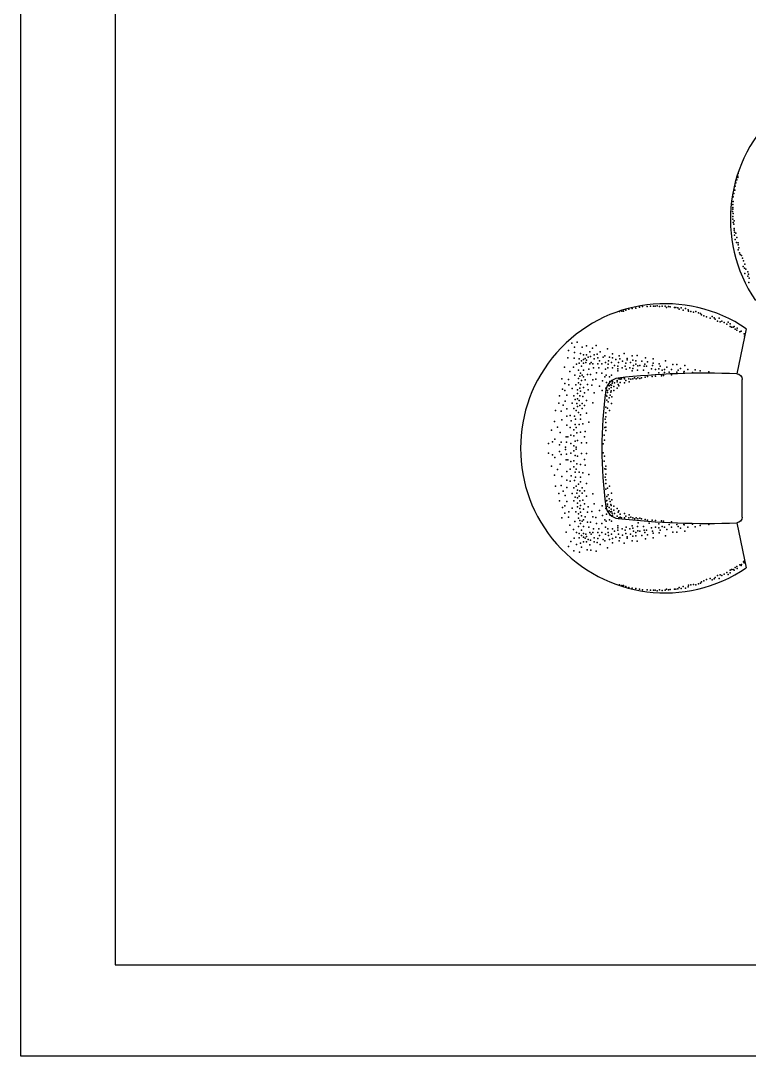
# Model space of a CAD drawing. Header units: inches. Extents: x 4.9 to 47.4, y 12.3 to 37.1.
# Drawn here: x 26.442 to 29.039, y 12.278 to 15.967 of the extents above; entities that cross this region are included whole.
import ezdxf

# ---------------------------------------------------------------- set-up
doc = ezdxf.new("R2010")
doc.units = ezdxf.units.IN
doc.header["$MEASUREMENT"] = 0
doc.layers.add('02', color=2, linetype='Continuous')
doc.layers.add('kadrbm', color=4, linetype='Continuous')

# ---------------------------------------------------------------- blocks, each defined once
blk = doc.blocks.new('kadrbm')
at = {"layer": 'kadrbm', "color": 4}
blk.add_lwpolyline([(0, 0), (0, 24.7972), (21, 24.7972), (21, 0), (0, 0)], close=True, dxfattribs=at)
blk.add_lwpolyline([(20.6631, 0.3257), (20.6631, 24.4603), (0.3369, 24.4603), (0.3369, 0.3257), (20.6631, 0.3257)], dxfattribs=at)

msp = doc.modelspace()

# ---------------------------------------------------------------- linework, layer by layer
at = {"layer": '02'}
msp.add_line((29.0137, 14.1983, -0.1), (29.0137, 14.6891, -0.1), dxfattribs=at)
at = {"layer": '02', "elevation": -0.1}
for points in [[(29.0282, 14.8696), (28.9945, 14.7091, -0.402499), (29.0137, 14.6891)], [(29.0137, 14.1983, -0.402499), (28.9945, 14.1783), (29.0282, 14.0178, -0.602064)]]:
    msp.add_lwpolyline(points, format="xyb", dxfattribs=at)
at = {"layer": '02'}
for centre, radius, start, end in [((29.4868, 15.2599, -0.1), 0.515, 325.7975, 214.2025), ((28.7387, 14.4437, -0.1), 0.515, 55.7975, 304.2025), ((28.5774, 14.6439, -0.1), 0.05, 96.4893, 172.1417), ((28.8837, 11.9516, -0.1), 2.7597, 87.699, 96.4893), ((30.0283, 14.4437, -0.1), 1.5146, 172.1417, 187.8583), ((28.5774, 14.2434, -0.1), 0.05, 187.8583, 263.5107), ((28.8837, 16.9358, -0.1), 2.7597, 263.5107, 272.301)]:
    msp.add_arc(centre, radius, start, end, dxfattribs=at)
for p in [(28.9999, 15.4226, -0.1), (28.9913, 15.3892, -0.1), (28.9942, 15.3998, -0.1), (28.9977, 15.4133, -0.1), (28.9977, 15.4084, -0.1), (28.9844, 15.351, -0.1), (28.9878, 15.3636, -0.1), (28.9885, 15.3771, -0.1), (28.981, 15.312, -0.1), (28.9821, 15.3399, -0.1), (28.9821, 15.3232, -0.1), (28.9788, 15.2875, -0.1), (28.981, 15.3009, -0.1), (28.981, 15.2953, -0.1), (28.9821, 15.2797, -0.1), (28.9801, 15.2699, -0.1), (28.981, 15.2596, -0.1), (28.9821, 15.2474, -0.1), (28.9835, 15.242, -0.1), (28.9855, 15.254, -0.1), (28.9852, 15.2209, -0.1), (28.9855, 15.2262, -0.1), (28.9866, 15.2139, -0.1), (28.9869, 15.2023, -0.1), (28.9911, 15.2095, -0.1), (28.9888, 15.1872, -0.1), (28.9933, 15.1771, -0.1), (28.9944, 15.195, -0.1), (28.9989, 15.176, -0.1), (29, 15.1682, -0.1), (29, 15.1504, -0.1), (29.0021, 15.1583, -0.1), (29.0044, 15.1403, -0.1), (29.0067, 15.1336, -0.1), (29.0111, 15.1303, -0.1), (29.0145, 15.1214, -0.1), (29.0178, 15.0913, -0.1), (29.019, 15.1118, -0.1), (29.0234, 15.0991, -0.1), (29.0215, 15.0848, -0.1), (29.0234, 15.0668, -0.1), (29.0267, 15.0813, -0.1), (29.0334, 15.0723, -0.1), (29.0334, 15.0569, -0.1), (29.0359, 15.0636, -0.1), (29.0378, 15.0344, -0.1), (29.0384, 15.0493, -0.1), (28.6214, 14.942, -0.1), (28.6349, 14.9427, -0.1), (28.6475, 14.9461, -0.1), (28.6586, 14.9483, -0.1), (28.6754, 14.9483, -0.1), (28.6865, 14.9494, -0.1), (28.6977, 14.9494, -0.1), (28.7032, 14.9494, -0.1), (28.711, 14.9517, -0.1), (28.7188, 14.9483, -0.1), (28.7286, 14.9503, -0.1), (28.7389, 14.9494, -0.1), (28.7445, 14.945, -0.1), (28.7512, 14.9483, -0.1), (28.7565, 14.947, -0.1), (28.7723, 14.945, -0.1), (28.7776, 14.9453, -0.1), (28.7846, 14.9439, -0.1), (28.7962, 14.9436, -0.1), (28.8114, 14.9416, -0.1), (28.5759, 14.9306, -0.1), (28.5852, 14.9327, -0.1), (28.5902, 14.9327, -0.1), (28.5987, 14.9363, -0.1), (28.6093, 14.9391, -0.1), (28.7891, 14.9394, -0.1), (28.8036, 14.9361, -0.1), (28.8214, 14.9372, -0.1), (28.8225, 14.9316, -0.1), (28.8303, 14.9305, -0.1), (28.8402, 14.9284, -0.1), (28.8481, 14.9305, -0.1), (28.8582, 14.926, -0.1), (28.8649, 14.9238, -0.1), (28.8682, 14.9194, -0.1), (28.8771, 14.916, -0.1), (28.8867, 14.9115, -0.1), (28.8994, 14.9071, -0.1), (28.9072, 14.9127, -0.1), (28.9137, 14.9089, -0.1), (28.9173, 14.9038, -0.1), (28.9318, 14.9071, -0.1), (28.9262, 14.8971, -0.1), (28.9349, 14.8946, -0.1), (28.9416, 14.8971, -0.1), (28.9492, 14.892, -0.1), (28.9585, 14.8859, -0.1), (28.9641, 14.8926, -0.1), (28.9709, 14.8779, -0.1), (28.971, 14.8875, -0.1), (28.976, 14.8756, -0.1), (28.9812, 14.8754, -0.1), (28.9849, 14.8776, -0.1), (28.989, 14.868, -0.1), (28.9963, 14.8721, -0.1), (28.9942, 14.8648, -0.1), (29.0048, 14.8584, -0.1), (29.0103, 14.8614, -0.1), (29.0213, 14.8515, -0.1), (29.0221, 14.8436, -0.1), (29.0242, 14.8513, -0.1), (28.4068, 14.818, -0.1), (28.4156, 14.8035, -0.1), (28.4259, 14.8214, -0.1), (28.4438, 14.8035, -0.1), (28.4592, 14.8086, -0.1), (28.4797, 14.8009, -0.1), (28.4936, 14.8096, -0.1), (28.5331, 14.7983, -0.1), (28.3919, 14.7662, -0.1), (28.3945, 14.7917, -0.1), (28.4152, 14.7644, -0.1), (28.4156, 14.7855, -0.1), (28.4324, 14.7629, -0.1), (28.4378, 14.7818, -0.1), (28.4486, 14.7764, -0.1), (28.4486, 14.7602, -0.1), (28.4538, 14.7635, -0.1), (28.4594, 14.7764, -0.1), (28.4594, 14.7575, -0.1), (28.4648, 14.7683, -0.1), (28.4702, 14.7872, -0.1), (28.4729, 14.771, -0.1), (28.4864, 14.7764, -0.1), (28.4864, 14.7629, -0.1), (28.4972, 14.7791, -0.1), (28.4998, 14.7656, -0.1), (28.5077, 14.787, -0.1), (28.5187, 14.7683, -0.1), (28.5239, 14.7735, -0.1), (28.5402, 14.7687, -0.1), (28.5509, 14.7654, -0.1), (28.5514, 14.78, -0.1), (28.5637, 14.7603, -0.1), (28.5747, 14.7729, -0.1), (28.5779, 14.7627, -0.1), (28.5926, 14.7818, -0.1), (28.6033, 14.7639, -0.1), (28.6033, 14.7586, -0.1), (28.6212, 14.7729, -0.1), (28.6238, 14.7573, -0.1), (28.6391, 14.7746, -0.1), (28.6695, 14.7657, -0.1), (28.6963, 14.7621, -0.1), (28.3806, 14.7324, -0.1), (28.4126, 14.7329, -0.1), (28.423, 14.7434, -0.1), (28.4297, 14.7224, -0.1), (28.4324, 14.7467, -0.1), (28.4405, 14.7548, -0.1), (28.4405, 14.7359, -0.1), (28.4486, 14.7467, -0.1), (28.4486, 14.7224, -0.1), (28.4567, 14.7493, -0.1), (28.4675, 14.7251, -0.1), (28.4702, 14.744, -0.1), (28.4756, 14.7494, -0.1), (28.481, 14.744, -0.1), (28.4837, 14.7305, -0.1), (28.4998, 14.744, -0.1), (28.5025, 14.7305, -0.1), (28.5052, 14.7548, -0.1), (28.5133, 14.744, -0.1), (28.5268, 14.7494, -0.1), (28.5268, 14.7251, -0.1), (28.5349, 14.7305, -0.1), (28.5365, 14.7436, -0.1), (28.5376, 14.7548, -0.1), (28.5484, 14.7494, -0.1), (28.5511, 14.7305, -0.1), (28.5592, 14.7386, -0.1), (28.57, 14.7359, -0.1), (28.57, 14.7197, -0.1), (28.5707, 14.7265, -0.1), (28.5725, 14.7492, -0.1), (28.5862, 14.7305, -0.1), (28.5873, 14.7536, -0.1), (28.597, 14.7359, -0.1), (28.599, 14.7469, -0.1), (28.5997, 14.7251, -0.1), (28.6132, 14.7305, -0.1), (28.6157, 14.7492, -0.1), (28.6213, 14.7197, -0.1), (28.624, 14.7278, -0.1), (28.6259, 14.7385, -0.1), (28.6343, 14.7553, -0.1), (28.6346, 14.7438, -0.1), (28.6402, 14.7224, -0.1), (28.642, 14.7379, -0.1), (28.6494, 14.7385, -0.1), (28.6562, 14.7546, -0.1), (28.6618, 14.7224, -0.1), (28.6643, 14.7357, -0.1), (28.6662, 14.7436, -0.1), (28.6724, 14.7357, -0.1), (28.6766, 14.7514, -0.1), (28.6905, 14.7265, -0.1), (28.694, 14.7384, -0.1), (28.6966, 14.7465, -0.1), (28.7047, 14.7249, -0.1), (28.7161, 14.7265, -0.1), (28.7178, 14.7443, -0.1), (28.7209, 14.7357, -0.1), (28.7284, 14.7217, -0.1), (28.7371, 14.7249, -0.1), (28.741, 14.755, -0.1), (28.7452, 14.733, -0.1), (28.7614, 14.7249, -0.1), (28.7661, 14.7425, -0.1), (28.7804, 14.7425, -0.1), (28.7857, 14.7222, -0.1), (28.7938, 14.7276, -0.1), (28.809, 14.7389, -0.1), (28.8197, 14.7247, -0.1), (28.8466, 14.7229, -0.1), (28.8645, 14.7193, -0.1), (28.3707, 14.6911, -0.1), (28.3942, 14.6884, -0.1), (28.3995, 14.7172, -0.1), (28.4178, 14.7042, -0.1), (28.4297, 14.6928, -0.1), (28.4351, 14.7009, -0.1), (28.4378, 14.7116, -0.1), (28.4405, 14.6847, -0.1), (28.4432, 14.7036, -0.1), (28.4486, 14.6982, -0.1), (28.454, 14.6874, -0.1), (28.4621, 14.7063, -0.1), (28.4729, 14.7063, -0.1), (28.481, 14.6874, -0.1), (28.4918, 14.6901, -0.1), (28.4945, 14.7119, -0.1), (28.5133, 14.7116, -0.1), (28.5155, 14.6836, -0.1), (28.5241, 14.6982, -0.1), (28.5295, 14.7036, -0.1), (28.5403, 14.6982, -0.1), (28.5484, 14.7036, -0.1), (28.5687, 14.6852, -0.1), (28.5743, 14.6908, -0.1), (28.5793, 14.6894, -0.1), (28.5837, 14.6908, -0.1), (28.5935, 14.6951, -0.1), (28.5938, 14.6909, -0.1), (28.5986, 14.6852, -0.1), (28.6098, 14.6908, -0.1), (28.6163, 14.6894, -0.1), (28.6241, 14.6909, -0.1), (28.6301, 14.6945, -0.1), (28.6359, 14.6908, -0.1), (28.642, 14.6951, -0.1), (28.6495, 14.6921, -0.1), (28.6546, 14.6946, -0.1), (28.6677, 14.6969, -0.1), (28.6761, 14.6993, -0.1), (28.6799, 14.7126, -0.1), (28.6931, 14.6993, -0.1), (28.7052, 14.7005, -0.1), (28.717, 14.7126, -0.1), (28.7258, 14.7018, -0.1), (28.733, 14.703, -0.1), (28.7369, 14.7139, -0.1), (28.7536, 14.715, -0.1), (28.7621, 14.7054, -0.1), (28.7805, 14.715, -0.1), (28.8057, 14.715, -0.1), (28.8073, 14.7168, -0.1), (28.837, 14.7142, -0.1), (28.8949, 14.7157, -0.1), (28.3733, 14.6544, -0.1), (28.3811, 14.6492, -0.1), (28.3816, 14.675, -0.1), (28.3958, 14.67, -0.1), (28.4073, 14.657, -0.1), (28.4204, 14.6701, -0.1), (28.427, 14.6523, -0.1), (28.4297, 14.6766, -0.1), (28.4351, 14.6577, -0.1), (28.4378, 14.6712, -0.1), (28.4378, 14.6469, -0.1), (28.4486, 14.6604, -0.1), (28.4621, 14.6712, -0.1), (28.4648, 14.6523, -0.1), (28.4783, 14.6685, -0.1), (28.5057, 14.665, -0.1), (28.5147, 14.6492, -0.1), (28.5279, 14.6576, -0.1), (28.5303, 14.6786, -0.1), (28.5332, 14.6498, -0.1), (28.5394, 14.6666, -0.1), (28.5394, 14.6552, -0.1), (28.5414, 14.6811, -0.1), (28.5444, 14.6703, -0.1), (28.5463, 14.6479, -0.1), (28.5466, 14.6607, -0.1), (28.5482, 14.6684, -0.1), (28.5508, 14.6752, -0.1), (28.5519, 14.6815, -0.1), (28.5563, 14.6498, -0.1), (28.5565, 14.6638, -0.1), (28.5587, 14.6764, -0.1), (28.5679, 14.6809, -0.1), (28.5679, 14.6581, -0.1), (28.572, 14.6715, -0.1), (28.5745, 14.6667, -0.1), (28.5793, 14.678, -0.1), (28.5938, 14.6764, -0.1), (28.6106, 14.6809, -0.1), (28.3628, 14.6309, -0.1), (28.3822, 14.612, -0.1), (28.389, 14.6335, -0.1), (28.4135, 14.6307, -0.1), (28.4189, 14.6172, -0.1), (28.427, 14.6388, -0.1), (28.427, 14.6199, -0.1), (28.4324, 14.6145, -0.1), (28.4351, 14.6307, -0.1), (28.4459, 14.628, -0.1), (28.4513, 14.6415, -0.1), (28.4594, 14.6145, -0.1), (28.4864, 14.6415, -0.1), (28.528, 14.6324, -0.1), (28.5308, 14.6153, -0.1), (28.5314, 14.6292, -0.1), (28.5332, 14.6423, -0.1), (28.5365, 14.6096, -0.1), (28.5394, 14.6239, -0.1), (28.543, 14.6329, -0.1), (28.5451, 14.6438, -0.1), (28.549, 14.6268, -0.1), (28.3486, 14.5784, -0.1), (28.3602, 14.6047, -0.1), (28.368, 14.5759, -0.1), (28.3759, 14.5968, -0.1), (28.389, 14.5837, -0.1), (28.4073, 14.6047, -0.1), (28.4135, 14.5849, -0.1), (28.4225, 14.5782, -0.1), (28.4243, 14.6038, -0.1), (28.427, 14.593, -0.1), (28.4297, 14.5714, -0.1), (28.4351, 14.5957, -0.1), (28.4432, 14.6038, -0.1), (28.4432, 14.5849, -0.1), (28.4513, 14.5957, -0.1), (28.481, 14.6058, -0.1), (28.528, 14.5896, -0.1), (28.5332, 14.5863, -0.1), (28.5406, 14.5785, -0.1), (28.5482, 14.6031, -0.1), (28.3445, 14.5392, -0.1), (28.3707, 14.5445, -0.1), (28.389, 14.5576, -0.1), (28.4, 14.5606, -0.1), (28.4047, 14.5419, -0.1), (28.4162, 14.5579, -0.1), (28.4196, 14.5469, -0.1), (28.4378, 14.5633, -0.1), (28.4378, 14.5471, -0.1), (28.4594, 14.5687, -0.1), (28.4676, 14.5366, -0.1), (28.5258, 14.5471, -0.1), (28.5276, 14.5695, -0.1), (28.528, 14.5554, -0.1), (28.528, 14.5355, -0.1), (28.334, 14.5078, -0.1), (28.3552, 14.5192, -0.1), (28.3654, 14.5, -0.1), (28.389, 14.5261, -0.1), (28.4, 14.5174, -0.1), (28.4135, 14.5093, -0.1), (28.4189, 14.5282, -0.1), (28.4216, 14.5174, -0.1), (28.4243, 14.4986, -0.1), (28.4324, 14.5282, -0.1), (28.4378, 14.5013, -0.1), (28.4459, 14.5309, -0.1), (28.454, 14.504, -0.1), (28.5239, 14.5173, -0.1), (28.528, 14.5184, -0.1), (28.528, 14.507, -0.1), (28.3235, 14.4607, -0.1), (28.3377, 14.4665, -0.1), (28.3465, 14.4763, -0.1), (28.368, 14.4659, -0.1), (28.3864, 14.4843, -0.1), (28.3872, 14.4652, -0.1), (28.3919, 14.4851, -0.1), (28.4027, 14.4905, -0.1), (28.4027, 14.4608, -0.1), (28.4135, 14.4878, -0.1), (28.4189, 14.4689, -0.1), (28.427, 14.4716, -0.1), (28.4415, 14.4627, -0.1), (28.4519, 14.484, -0.1), (28.4588, 14.4627, -0.1), (28.5223, 14.4899, -0.1), (28.5224, 14.4721, -0.1), (28.3235, 14.4267, -0.1), (28.3628, 14.4555, -0.1), (28.3628, 14.4319, -0.1), (28.3838, 14.4476, -0.1), (28.3838, 14.4398, -0.1), (28.4027, 14.4266, -0.1), (28.4135, 14.4527, -0.1), (28.4135, 14.4347, -0.1), (28.4216, 14.4473, -0.1), (28.4216, 14.4401, -0.1), (28.4415, 14.4247, -0.1), (28.4588, 14.4247, -0.1), (28.5188, 14.46, -0.1), (28.5188, 14.4274, -0.1), (28.3377, 14.4209, -0.1), (28.3465, 14.4111, -0.1), (28.3654, 14.3874, -0.1), (28.368, 14.4214, -0.1), (28.3864, 14.4031, -0.1), (28.3872, 14.4222, -0.1), (28.3919, 14.4023, -0.1), (28.4027, 14.3969, -0.1), (28.4135, 14.3996, -0.1), (28.4189, 14.4185, -0.1), (28.4243, 14.3888, -0.1), (28.427, 14.4158, -0.1), (28.4519, 14.4033, -0.1), (28.5223, 14.3975, -0.1), (28.5224, 14.4153, -0.1), (28.334, 14.3796, -0.1), (28.3552, 14.3682, -0.1), (28.389, 14.3612, -0.1), (28.4, 14.3699, -0.1), (28.4135, 14.378, -0.1), (28.4189, 14.3591, -0.1), (28.4216, 14.3699, -0.1), (28.4324, 14.3591, -0.1), (28.4378, 14.3861, -0.1), (28.4459, 14.3564, -0.1), (28.454, 14.3834, -0.1), (28.4676, 14.3508, -0.1), (28.5239, 14.3701, -0.1), (28.528, 14.3804, -0.1), (28.528, 14.369, -0.1), (28.528, 14.3519, -0.1), (28.3445, 14.3481, -0.1), (28.3707, 14.3429, -0.1), (28.389, 14.3298, -0.1), (28.4, 14.3268, -0.1), (28.4047, 14.3455, -0.1), (28.4162, 14.3295, -0.1), (28.4196, 14.3405, -0.1), (28.4297, 14.316, -0.1), (28.4378, 14.3403, -0.1), (28.4378, 14.3241, -0.1), (28.4594, 14.3187, -0.1), (28.5258, 14.3403, -0.1), (28.5276, 14.3179, -0.1), (28.528, 14.3319, -0.1), (28.3486, 14.3089, -0.1), (28.3602, 14.2827, -0.1), (28.368, 14.3115, -0.1), (28.3759, 14.2906, -0.1), (28.389, 14.3036, -0.1), (28.4073, 14.2827, -0.1), (28.4135, 14.3025, -0.1), (28.4225, 14.3091, -0.1), (28.4243, 14.2836, -0.1), (28.427, 14.2944, -0.1), (28.4351, 14.2917, -0.1), (28.4432, 14.3025, -0.1), (28.4432, 14.2836, -0.1), (28.4513, 14.2917, -0.1), (28.481, 14.2815, -0.1), (28.528, 14.2977, -0.1), (28.5332, 14.3011, -0.1), (28.5365, 14.2778, -0.1), (28.5406, 14.3089, -0.1), (28.5482, 14.2843, -0.1), (28.3628, 14.2565, -0.1), (28.3822, 14.2754, -0.1), (28.389, 14.2539, -0.1), (28.4135, 14.2566, -0.1), (28.4189, 14.2701, -0.1), (28.427, 14.2674, -0.1), (28.427, 14.2486, -0.1), (28.4324, 14.2728, -0.1), (28.4351, 14.2566, -0.1), (28.4378, 14.2405, -0.1), (28.4459, 14.2593, -0.1), (28.4513, 14.2459, -0.1), (28.4594, 14.2728, -0.1), (28.4864, 14.2459, -0.1), (28.528, 14.255, -0.1), (28.5308, 14.2721, -0.1), (28.5314, 14.2581, -0.1), (28.5332, 14.2451, -0.1), (28.5394, 14.2635, -0.1), (28.543, 14.2545, -0.1), (28.5451, 14.2436, -0.1), (28.5463, 14.2395, -0.1), (28.549, 14.2606, -0.1), (28.3733, 14.233, -0.1), (28.3811, 14.2382, -0.1), (28.3816, 14.2124, -0.1), (28.3958, 14.2174, -0.1), (28.4073, 14.2303, -0.1), (28.4204, 14.2173, -0.1), (28.427, 14.2351, -0.1), (28.4297, 14.2108, -0.1), (28.4351, 14.2297, -0.1), (28.4378, 14.2162, -0.1), (28.4405, 14.2027, -0.1), (28.4486, 14.227, -0.1), (28.4621, 14.2162, -0.1), (28.4648, 14.2351, -0.1), (28.4783, 14.2189, -0.1), (28.5057, 14.2223, -0.1), (28.5147, 14.2382, -0.1), (28.5155, 14.2038, -0.1), (28.5279, 14.2297, -0.1), (28.5303, 14.2088, -0.1), (28.5332, 14.2376, -0.1), (28.5394, 14.2322, -0.1), (28.5394, 14.2208, -0.1), (28.5414, 14.2063, -0.1), (28.5444, 14.2171, -0.1), (28.5466, 14.2267, -0.1), (28.5482, 14.2189, -0.1), (28.5508, 14.2122, -0.1), (28.5519, 14.2059, -0.1), (28.5563, 14.2376, -0.1), (28.5565, 14.2236, -0.1), (28.5587, 14.211, -0.1), (28.5679, 14.2293, -0.1), (28.5687, 14.2021, -0.1), (28.572, 14.2158, -0.1), (28.5745, 14.2207, -0.1), (28.5793, 14.2094, -0.1), (28.5938, 14.211, -0.1), (28.5986, 14.2021, -0.1), (28.6106, 14.2065, -0.1), (28.3707, 14.1963, -0.1), (28.3942, 14.1989, -0.1), (28.3995, 14.1701, -0.1), (28.4178, 14.1832, -0.1), (28.4297, 14.1946, -0.1), (28.4351, 14.1865, -0.1), (28.4378, 14.1757, -0.1), (28.4432, 14.1838, -0.1), (28.4486, 14.1892, -0.1), (28.454, 14.2, -0.1), (28.4621, 14.1811, -0.1), (28.4729, 14.1811, -0.1), (28.481, 14.2, -0.1), (28.4918, 14.1973, -0.1), (28.4945, 14.1754, -0.1), (28.5133, 14.1757, -0.1), (28.5241, 14.1892, -0.1), (28.5295, 14.1838, -0.1), (28.5403, 14.1892, -0.1), (28.5484, 14.1838, -0.1), (28.57, 14.1676, -0.1), (28.5743, 14.1965, -0.1), (28.5793, 14.198, -0.1), (28.5837, 14.1965, -0.1), (28.5938, 14.1965, -0.1), (28.6098, 14.1965, -0.1), (28.6163, 14.198, -0.1), (28.6213, 14.1676, -0.1), (28.6241, 14.1965, -0.1), (28.6301, 14.1929, -0.1), (28.6359, 14.1965, -0.1), (28.642, 14.1923, -0.1), (28.6428, 14.1783, -0.1), (28.6495, 14.1953, -0.1), (28.6546, 14.1928, -0.1), (28.6677, 14.1905, -0.1), (28.6761, 14.188, -0.1), (28.6826, 14.177, -0.1), (28.6931, 14.188, -0.1), (28.7052, 14.1868, -0.1), (28.717, 14.1743, -0.1), (28.7258, 14.1856, -0.1), (28.7284, 14.1656, -0.1), (28.733, 14.1844, -0.1), (28.7536, 14.1724, -0.1), (28.7621, 14.182, -0.1), (28.7805, 14.1724, -0.1), (28.8057, 14.1724, -0.1), (28.8073, 14.1705, -0.1), (28.837, 14.1732, -0.1), (28.8645, 14.1681, -0.1), (28.8949, 14.1717, -0.1), (28.3863, 14.1455, -0.1), (28.4126, 14.1544, -0.1), (28.423, 14.144, -0.1), (28.4297, 14.1649, -0.1), (28.4324, 14.1407, -0.1), (28.4405, 14.1515, -0.1), (28.4405, 14.1326, -0.1), (28.4486, 14.1649, -0.1), (28.4486, 14.1407, -0.1), (28.4567, 14.1381, -0.1), (28.4594, 14.1299, -0.1), (28.4675, 14.1622, -0.1), (28.4702, 14.1434, -0.1), (28.4756, 14.138, -0.1), (28.481, 14.1434, -0.1), (28.4837, 14.1568, -0.1), (28.4998, 14.1434, -0.1), (28.5025, 14.1568, -0.1), (28.5052, 14.1326, -0.1), (28.5133, 14.1434, -0.1), (28.5268, 14.1622, -0.1), (28.5268, 14.138, -0.1), (28.5349, 14.1568, -0.1), (28.5365, 14.1438, -0.1), (28.5376, 14.1326, -0.1), (28.5484, 14.138, -0.1), (28.5511, 14.1568, -0.1), (28.5592, 14.1488, -0.1), (28.57, 14.1515, -0.1), (28.5707, 14.1609, -0.1), (28.5725, 14.1382, -0.1), (28.5862, 14.1568, -0.1), (28.5873, 14.1337, -0.1), (28.597, 14.1515, -0.1), (28.599, 14.1405, -0.1), (28.5997, 14.1622, -0.1), (28.6033, 14.1288, -0.1), (28.6132, 14.1568, -0.1), (28.6157, 14.1382, -0.1), (28.6238, 14.1301, -0.1), (28.624, 14.1595, -0.1), (28.6259, 14.1489, -0.1), (28.6343, 14.1321, -0.1), (28.6346, 14.1435, -0.1), (28.6402, 14.1649, -0.1), (28.642, 14.1495, -0.1), (28.6494, 14.1489, -0.1), (28.6562, 14.1328, -0.1), (28.6618, 14.1649, -0.1), (28.6643, 14.1516, -0.1), (28.6662, 14.1438, -0.1), (28.6724, 14.1516, -0.1), (28.6766, 14.1359, -0.1), (28.6905, 14.1609, -0.1), (28.694, 14.1489, -0.1), (28.6966, 14.1409, -0.1), (28.7047, 14.1624, -0.1), (28.7161, 14.1609, -0.1), (28.7178, 14.1431, -0.1), (28.7209, 14.1516, -0.1), (28.7371, 14.1624, -0.1), (28.741, 14.1324, -0.1), (28.7452, 14.1543, -0.1), (28.7614, 14.1624, -0.1), (28.7661, 14.1449, -0.1), (28.7804, 14.1449, -0.1), (28.7857, 14.1651, -0.1), (28.7938, 14.1597, -0.1), (28.809, 14.1484, -0.1), (28.8197, 14.1627, -0.1), (28.8466, 14.1645, -0.1), (28.3945, 14.0944, -0.1), (28.4028, 14.1115, -0.1), (28.4152, 14.123, -0.1), (28.4233, 14.1013, -0.1), (28.4324, 14.1245, -0.1), (28.4378, 14.1056, -0.1), (28.4486, 14.1272, -0.1), (28.4486, 14.111, -0.1), (28.4538, 14.1238, -0.1), (28.4594, 14.111, -0.1), (28.4648, 14.1191, -0.1), (28.4702, 14.1002, -0.1), (28.4729, 14.1164, -0.1), (28.4864, 14.1245, -0.1), (28.4864, 14.111, -0.1), (28.4972, 14.1083, -0.1), (28.4998, 14.1218, -0.1), (28.5077, 14.1004, -0.1), (28.5187, 14.1191, -0.1), (28.5239, 14.1139, -0.1), (28.5402, 14.1186, -0.1), (28.5509, 14.122, -0.1), (28.5514, 14.1074, -0.1), (28.5637, 14.127, -0.1), (28.5747, 14.1145, -0.1), (28.5779, 14.1247, -0.1), (28.5926, 14.1056, -0.1), (28.6033, 14.1235, -0.1), (28.6212, 14.1145, -0.1), (28.6391, 14.1127, -0.1), (28.6695, 14.1217, -0.1), (28.6963, 14.1252, -0.1), (28.4131, 14.0782, -0.1), (28.4336, 14.0731, -0.1), (28.4413, 14.091, -0.1), (28.4613, 14.0821, -0.1), (28.4746, 14.0808, -0.1), (28.4936, 14.0778, -0.1), (28.5331, 14.0891, -0.1), (28.989, 14.0194, -0.1), (28.9942, 14.0226, -0.1), (29.0048, 14.029, -0.1), (29.0103, 14.026, -0.1), (29.0114, 14.0302, -0.1), (29.0187, 14.0393, -0.1), (29.0213, 14.0359, -0.1), (29.0221, 14.0438, -0.1), (29.0242, 14.0361, -0.1), (28.9173, 13.9836, -0.1), (28.9262, 13.9903, -0.1), (28.9349, 13.9928, -0.1), (28.9416, 13.9903, -0.1), (28.9492, 13.9953, -0.1), (28.9585, 14.0014, -0.1), (28.9641, 13.9947, -0.1), (28.9709, 14.0095, -0.1), (28.971, 13.9999, -0.1), (28.976, 14.0118, -0.1), (28.9812, 14.0119, -0.1), (28.9849, 14.0098, -0.1), (28.9963, 14.0153, -0.1), (28.5759, 13.9568, -0.1), (28.5852, 13.9546, -0.1), (28.5902, 13.9546, -0.1), (28.5987, 13.9511, -0.1), (28.6093, 13.9482, -0.1), (28.6214, 13.9454, -0.1), (28.6349, 13.9447, -0.1), (28.7891, 13.948, -0.1), (28.8036, 13.9513, -0.1), (28.8114, 13.9457, -0.1), (28.8214, 13.9502, -0.1), (28.8225, 13.9558, -0.1), (28.8303, 13.9569, -0.1), (28.8402, 13.959, -0.1), (28.8481, 13.9569, -0.1), (28.8582, 13.9613, -0.1), (28.8649, 13.9636, -0.1), (28.8682, 13.968, -0.1), (28.8771, 13.9714, -0.1), (28.8867, 13.9759, -0.1), (28.8994, 13.9803, -0.1), (28.9072, 13.9747, -0.1), (28.9137, 13.9784, -0.1), (28.9318, 13.9803, -0.1), (28.6475, 13.9413, -0.1), (28.6586, 13.939, -0.1), (28.6754, 13.939, -0.1), (28.6865, 13.9379, -0.1), (28.6977, 13.9379, -0.1), (28.7032, 13.9379, -0.1), (28.711, 13.9357, -0.1), (28.7188, 13.939, -0.1), (28.7286, 13.937, -0.1), (28.7389, 13.9379, -0.1), (28.7445, 13.9424, -0.1), (28.7512, 13.939, -0.1), (28.7565, 13.9404, -0.1), (28.7723, 13.9424, -0.1), (28.7776, 13.9421, -0.1), (28.7846, 13.9435, -0.1), (28.7962, 13.9438, -0.1)]:
    msp.add_point(p, dxfattribs=at)

# ---------------------------------------------------------------- block references
at = {"layer": 'kadrbm'}
msp.add_blockref('kadrbm', (26.442, 12.2779), dxfattribs=at)

doc.saveas('drawing.dxf')
